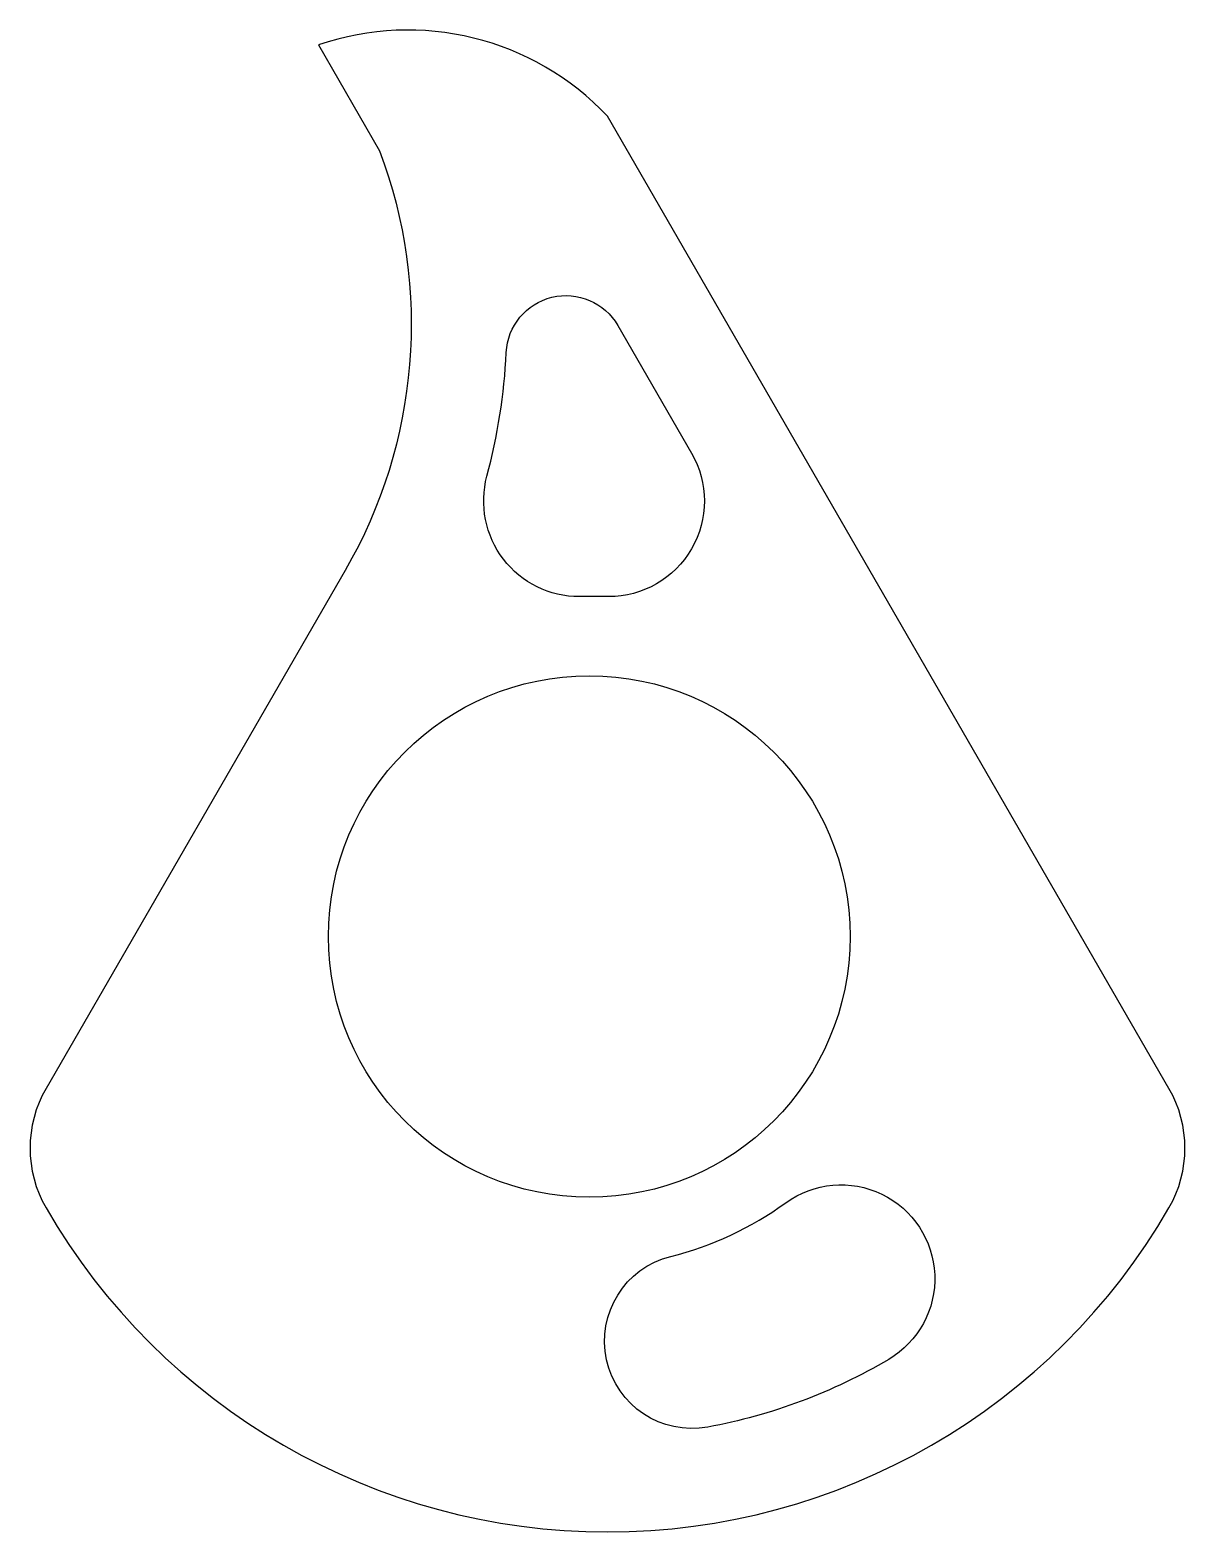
# Model space of a CAD drawing. Header units: inches. Extents: x -1.21 to 1.21, y -1.35 to 1.78.
import ezdxf

# ---------------------------------------------------------------- set-up
doc = ezdxf.new("R2010")
doc.units = ezdxf.units.IN
doc.header["$MEASUREMENT"] = 0

msp = doc.modelspace()

# ---------------------------------------------------------------- linework, layer by layer
for points in [[(-1.1731, -0.4273, 0.267949), (-1.1731, -0.6773, 0.57735), (1.1731, -0.6773, 0.267949), (1.1731, -0.4273), (0, 1.6046, 0.294874), (-0.6038, 1.7535), (-0.4761, 1.5323, -0.224556), (-0.548, 0.6554)], [(-0.2519, 0.8521, 0.053395), (-0.2115, 1.1107, -0.748373), (0.0216, 1.1672), (0.1756, 0.9004, -0.57735), (0.0024, 0.6004), (-0.0587, 0.6004, -0.493064)], [(0.3727, -0.6663, -1.04778), (0.5876, -0.9938, -0.088051), (0.2097, -1.1353, -0.968982), (0.1321, -0.7786, 0.095691)]]:
    msp.add_lwpolyline(points, format="xyb", close=True)
msp.add_circle((-0.0381, -0.1099), 0.545)

doc.saveas('drawing.dxf')
